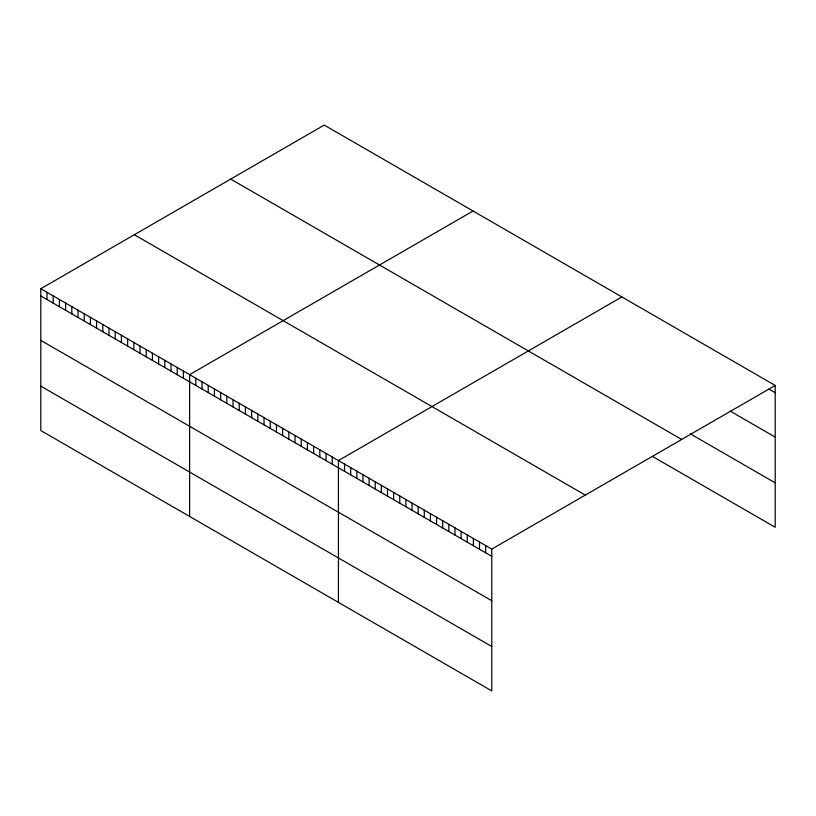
<?xml version="1.0" encoding="UTF-8"?>
<svg xmlns="http://www.w3.org/2000/svg" width="816" height="816" viewBox="0 0 816 816"><rect width="100%" height="100%" fill="white"/><g stroke="black" fill="none" stroke-linecap="round" stroke-linejoin="round"><path stroke-width="1.22" d="M40.8 288.731L491.773 549.097L491.773 690.907L40.8 430.542L40.8 288.731L324.227 125.093L775.2 385.458L775.2 527.269L652.535 456.45M473.045 211.018L189.618 374.646L189.618 516.467M621.874 296.932L338.436 460.571L338.436 602.381M491.773 549.097L775.2 385.458M769.07 389.14L775.2 392.69M730.228 411.131L775.2 437.101M690.356 433.877L775.2 482.858M230.693 179.092L681.666 439.457M134.334 234.733L585.307 495.098M40.8 295.953L491.773 556.318M40.8 340.374L491.773 600.739M40.8 386.131L491.773 646.496M485.632 545.557L485.632 552.779M479.502 542.008L479.502 549.239M473.372 538.468L473.372 545.7M467.242 534.929L467.242 542.161M461.101 531.389L461.101 538.621M454.971 527.85L454.971 535.072M448.841 524.311L448.841 531.532M442.7 520.771L442.7 527.993M436.57 517.222L436.57 524.453M430.44 513.682L430.44 520.914M424.3 510.143L424.3 517.375M418.169 506.603L418.169 513.835M412.039 503.064L412.039 510.286M405.909 499.525L405.909 506.746M399.769 495.975L399.769 503.207M393.638 492.436L393.638 499.667M387.508 488.896L387.508 496.128M381.368 485.357L381.368 492.589M375.238 481.817L375.238 489.039M369.107 478.278L369.107 485.5M362.977 474.739L362.977 481.96M356.837 471.189L356.837 478.421M350.707 467.65L350.707 474.881M344.576 464.11L344.576 471.342M332.234 456.991L332.234 464.222M326.043 453.41L326.043 460.642M319.841 449.83L319.841 457.062M313.64 446.25L313.64 453.482M307.438 442.67L307.438 449.902M301.237 439.09L301.237 446.321M295.035 435.509L295.035 442.741M288.833 431.929L288.833 439.161M282.632 428.349L282.632 435.581M276.43 424.769L276.43 432.001M270.229 421.189L270.229 428.42M264.027 417.608L264.027 424.84M257.825 414.028L257.825 421.26M251.624 410.448L251.624 417.68M245.432 406.868L245.432 414.1M239.231 403.288L239.231 410.519M233.029 399.707L233.029 406.939M226.828 396.127L226.828 403.359M220.626 392.547L220.626 399.779M214.424 388.967L214.424 396.199M208.223 385.387L208.223 392.618M202.021 381.806L202.021 389.038M195.82 378.226L195.82 385.458M183.416 371.066L183.416 378.298M177.215 367.486L177.215 374.717M171.013 363.905L171.013 371.137M164.812 360.325L164.812 367.557M158.62 356.745L158.62 363.977M152.419 353.165L152.419 360.397M146.217 349.595L146.217 356.816M140.015 346.015L140.015 353.236M133.814 342.434L133.814 349.656M127.612 338.854L127.612 346.076M121.411 335.274L121.411 342.496M115.209 331.694L115.209 338.915M109.007 328.114L109.007 335.335M102.806 324.533L102.806 331.755M96.604 320.953L96.604 328.175M90.403 317.373L90.403 324.595M84.201 313.793L84.201 321.014M78.01 310.213L78.01 317.434M71.808 306.632L71.808 313.854M65.606 303.052L65.606 310.274M59.405 299.472L59.405 306.694M53.203 295.892L53.203 303.113M47.002 292.312L47.002 299.533"/></g></svg>
